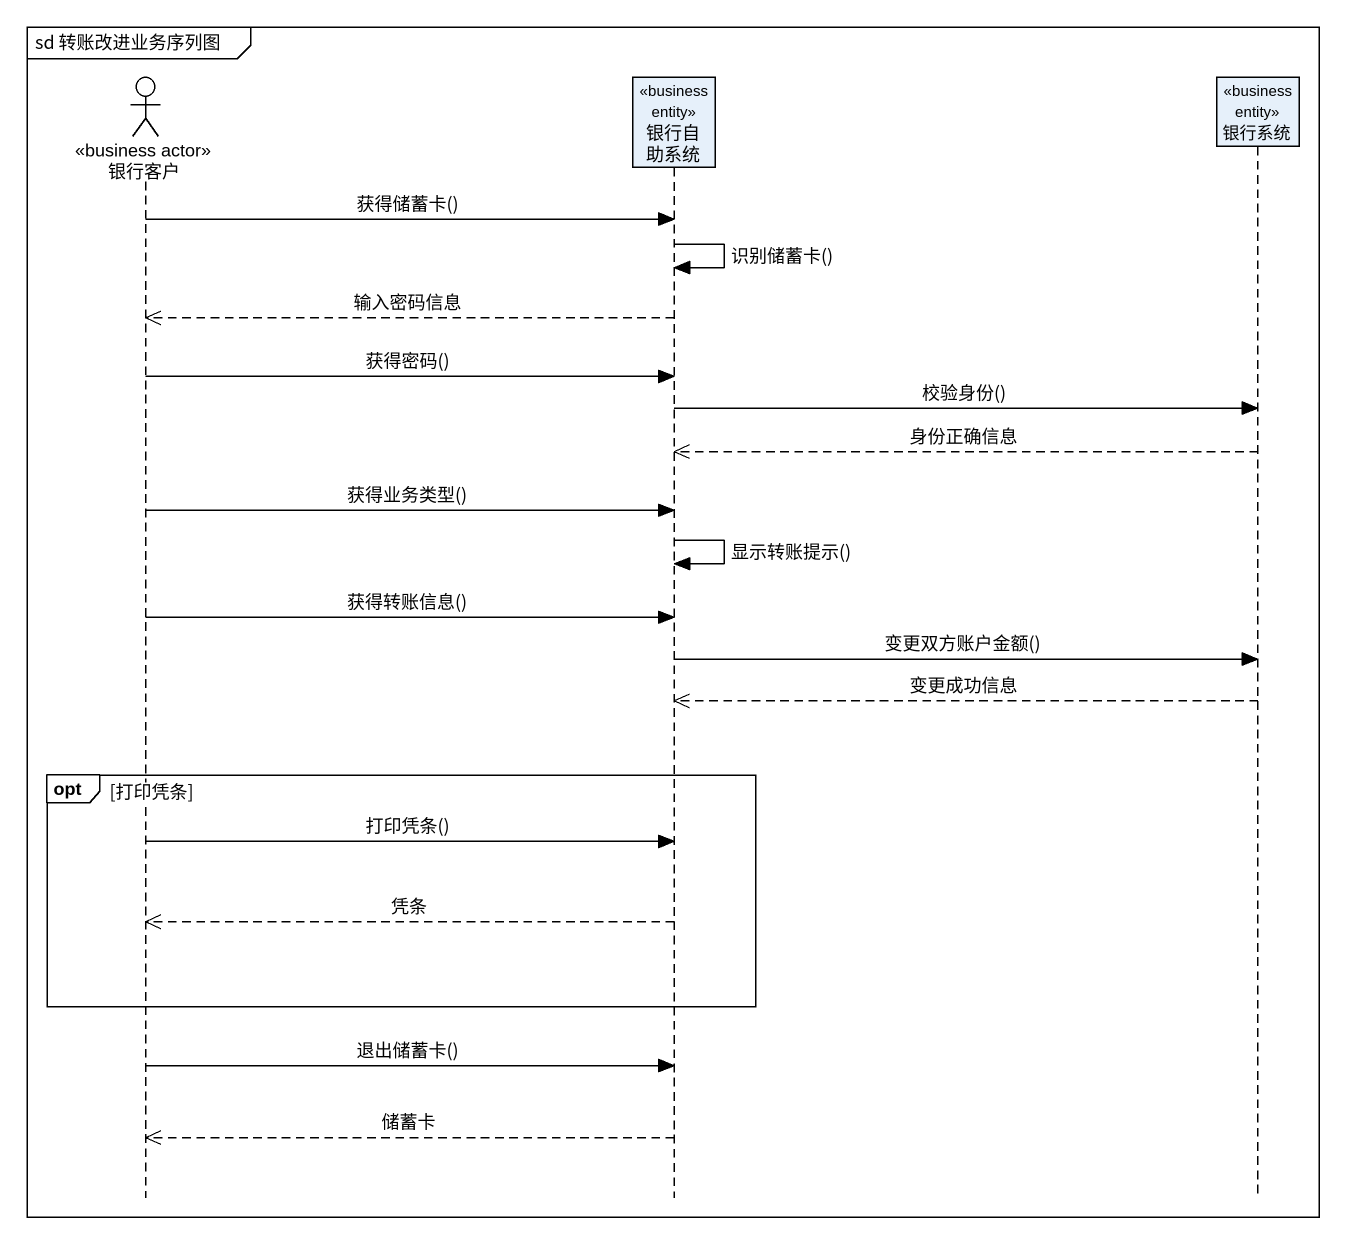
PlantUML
@startuml
mainframe sd 转账改进业务序列图
hide footbox
actor 银行客户 <<business actor>>
participant 银行自助系统 <<business entity>>
participant 银行系统 <<business entity>>

银行客户 -> 银行自助系统 : 获得储蓄卡()
银行自助系统 -> 银行自助系统 : 识别储蓄卡()
银行自助系统 -->> 银行客户 : 输入密码信息
银行客户 -> 银行自助系统 : 获得密码()
银行自助系统 -> 银行系统 : 校验身份()
银行系统 -->> 银行自助系统 : 身份正确信息
银行客户 -> 银行自助系统 : 获得业务类型()
银行自助系统 -> 银行自助系统 : 显示转账提示()
银行客户 -> 银行自助系统 : 获得转账信息()
银行自助系统 -> 银行系统 : 变更双方账户金额()
银行系统 -->> 银行自助系统 : 变更成功信息
opt 打印凭条
  银行客户 -> 银行自助系统 : 打印凭条()
  银行自助系统 -->> 银行客户 : 凭条
end
银行客户 -> 银行自助系统 : 退出储蓄卡()
银行自助系统 -->> 银行客户 : 储蓄卡
@enduml
